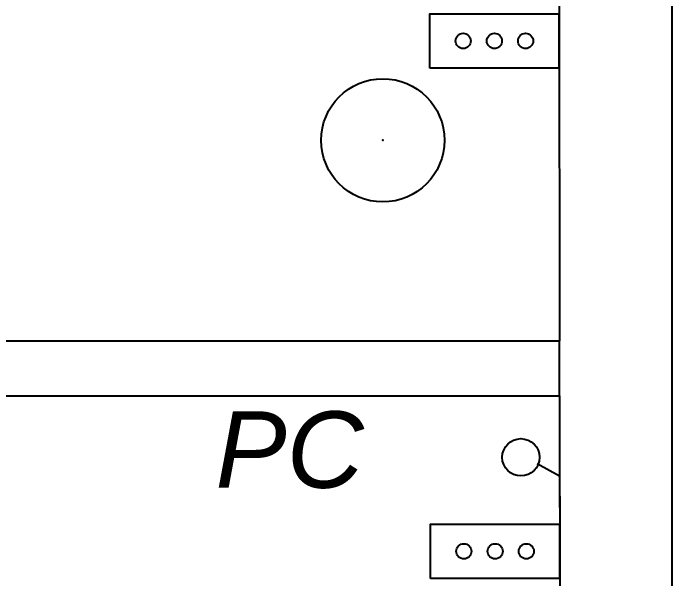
# Model space of a CAD drawing. Header units: millimetres. Extents: x 1251.1 to 1334.1, y 1577.6 to 1641.3.
# Drawn here: x 1309.649 to 1311.446, y 1616.029 to 1617.572 of the extents above; entities that cross this region are included whole.
import ezdxf

# ---------------------------------------------------------------- set-up
doc = ezdxf.new("R2010")
doc.units = ezdxf.units.MM
doc.linetypes.add('ACAD_ISO02W100', pattern=[15, 12, -3])
doc.linetypes.add('DASHED2', pattern=[9.525, 6.35, -3.175])
doc.layers.add('MURATURA', color=140, linetype='Continuous')
doc.styles.add('fm-studio_50', font='Arial Italic.ttf', dxfattribs={"height": 10})

msp = doc.modelspace()

# ---------------------------------------------------------------- linework, layer by layer
at = {"linetype": 'Continuous'}
for points in [[(1310.7856, 1617.4226), (1310.7856, 1617.5708), (1311.1374, 1617.5708), (1311.1374, 1617.4226)], [(1310.7876, 1616.0297), (1310.7876, 1616.1779), (1311.1394, 1616.1779), (1311.1394, 1616.0297)]]:
    msp.add_lwpolyline(points, close=True, dxfattribs=at)
msp.add_lwpolyline([(1311.0784, 1616.3435), (1311.1393, 1616.31), (1311.1393, 1616.2235)], dxfattribs=at)
for centre, radius in [((1310.8763, 1617.4967), 0.0207), ((1310.9615, 1617.4967), 0.0207), ((1311.0467, 1617.4967), 0.0207), ((1310.6572, 1617.2254), 0.1682), ((1311.0338, 1616.3604), 0.0509), ((1310.8783, 1616.1038), 0.0207), ((1310.9635, 1616.1038), 0.0207), ((1311.0487, 1616.1038), 0.0207)]:
    msp.add_circle(centre, radius, dxfattribs=at)
at = {"linetype": 'DASHED2'}
msp.add_point((1310.6572, 1617.2254), dxfattribs=at)
at = {"layer": 'MURATURA'}
for p, q in [((1311.1348, 1620.4513), (1311.1388, 1616.6778)), ((1311.4456, 1620.4513), (1311.4456, 1610.4513)), ((1306.9405, 1616.6778), (1311.1388, 1616.6778)), ((1306.9405, 1616.5278), (1311.139, 1616.5278)), ((1311.139, 1616.5278), (1311.1418, 1614.0292))]:
    msp.add_line(p, q, dxfattribs=at)
at = {"layer": 'MURATURA', "linetype": 'ACAD_ISO02W100'}
msp.add_line((1311.139, 1616.5278), (1311.139, 1616.6778), dxfattribs=at)

# ---------------------------------------------------------------- texts
at = {"linetype": 'Continuous', "style": 'fm-studio_50'}
msp.add_text('PC', height=0.20861, dxfattribs=at).set_placement((1310.2004, 1616.2771))

doc.saveas('drawing.dxf')
